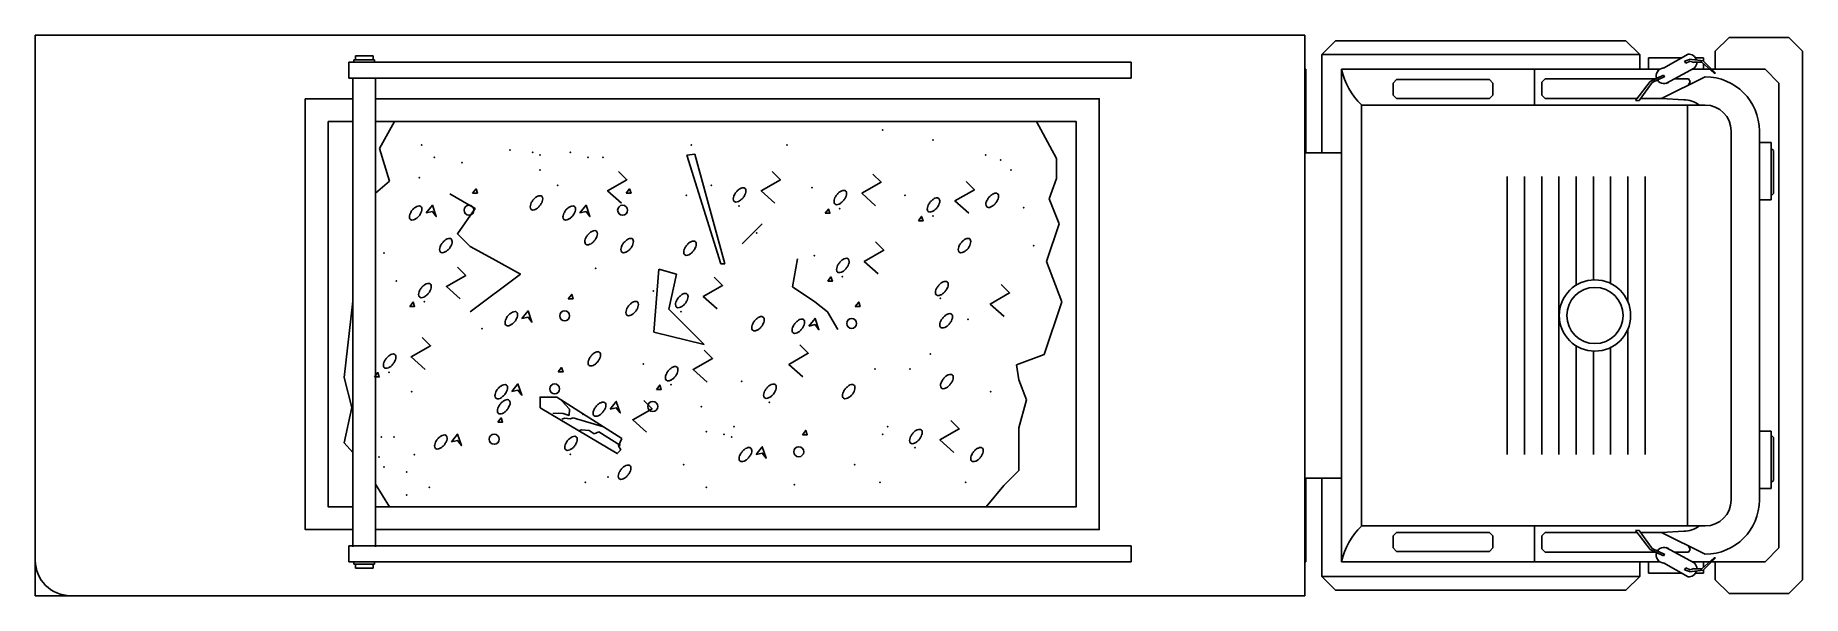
# Model space of a CAD drawing. Extents: x -10.3 to 0, y -1.6 to 1.6.
import ezdxf

# ---------------------------------------------------------------- set-up
doc = ezdxf.new("R2010")
doc.units = 0
doc.header["$LTSCALE"] = 25
doc.header["$MEASUREMENT"] = 0
doc.layers.get('0').update_dxf_attribs({"linetype": 'CONTINUOUS'})

msp = doc.modelspace()

# ---------------------------------------------------------------- linework, layer by layer
for p, q in [((-10.253, 1.626), (-2.889, 1.626)), ((-10.253, -1.626), (-10.253, 1.626)), ((-2.889, 0.368), (-2.889, 1.626)), ((-2.71, 1.594), (-2.79, 1.514)), ((-1.025, 1.594), (-2.71, 1.594)), ((-1.025, 1.594), (-0.945, 1.514)), ((-0.427, 1.614), (-0.507, 1.534)), ((-0.427, 1.614), (-0.08, 1.614)), ((0, 1.534), (-0.08, 1.614)), ((-8.435, 1.47), (-8.435, 1.377)), ((-3.896, 1.47), (-8.435, 1.47)), ((-8.405, 1.484), (-8.286, 1.484)), ((-8.405, 1.47), (-8.405, 1.484)), ((-8.396, 1.507), (-8.293, 1.507)), ((-8.396, 1.482), (-8.396, 1.507)), ((-8.293, 1.507), (-8.293, 1.482)), ((-8.286, 1.484), (-8.286, 1.469)), ((-3.896, 1.377), (-3.896, 1.47)), ((-2.79, 1.514), (-2.79, 1.432)), ((-0.945, 1.514), (-2.79, 1.514)), ((-0.945, 1.432), (-0.945, 1.514)), ((-0.701, 1.495), (-0.895, 1.495)), ((-0.895, 1.495), (-0.895, 1.429)), ((-0.807, 1.436), (-0.665, 1.516)), ((-0.626, 1.438), (-0.794, 1.347)), ((-0.677, 1.465), (-0.686, 1.475)), ((-0.657, 1.486), (-0.685, 1.475)), ((-0.653, 1.475), (-0.677, 1.465)), ((-0.657, 1.487), (-0.577, 1.478)), ((-0.631, 1.469), (-0.653, 1.475)), ((-0.585, 1.47), (-0.631, 1.47)), ((-0.575, 1.495), (-0.621, 1.495)), ((-0.514, 1.407), (-0.585, 1.47)), ((-0.577, 1.478), (-0.505, 1.407)), ((-0.575, 1.477), (-0.575, 1.495)), ((-0.575, 1.429), (-0.575, 1.461)), ((-0.507, 1.429), (-0.507, 1.534)), ((0, 0), (0, 1.534)), ((-8.435, 1.377), (-3.896, 1.377)), ((-8.411, 1.373), (-8.411, -1.342)), ((-8.279, 1.373), (-8.279, -1.342)), ((-2.882, 1.429), (-2.889, 1.429)), ((-2.882, 0.944), (-2.882, 1.429)), ((-2.79, 1.432), (-2.79, 0.948)), ((-0.829, 1.429), (-2.675, 1.429)), ((-2.675, 0.368), (-2.675, 1.429)), ((-2.356, 1.369), (-2.376, 1.349)), ((-2.376, 1.349), (-2.376, 1.279)), ((-1.817, 1.369), (-2.356, 1.369)), ((-1.797, 1.349), (-1.817, 1.369)), ((-1.797, 1.279), (-1.797, 1.349)), ((-1.556, 1.221), (-1.556, 1.429)), ((-1.513, 1.354), (-1.493, 1.374)), ((-1.513, 1.354), (-1.513, 1.279)), ((-0.852, 1.374), (-1.493, 1.374)), ((-0.885, 1.358), (-0.968, 1.25)), ((-0.874, 1.353), (-0.948, 1.247)), ((-0.808, 1.395), (-0.885, 1.358)), ((-0.8, 1.387), (-0.874, 1.353)), ((-0.565, 1.385), (-0.818, 1.26)), ((-0.808, 1.394), (-0.801, 1.386)), ((-0.663, 1.374), (-0.744, 1.374)), ((-0.663, 1.374), (-0.653, 1.357)), ((-0.663, 1.337), (-0.653, 1.357)), ((-0.539, 1.429), (-0.643, 1.429)), ((-0.218, 1.429), (-0.527, 1.429)), ((-0.505, 1.406), (-0.514, 1.406)), ((-0.138, 1.349), (-0.218, 1.429)), ((-0.138, 0), (-0.138, 1.349)), ((-2.376, 1.279), (-2.356, 1.259)), ((-2.356, 1.259), (-1.817, 1.259)), ((-1.817, 1.259), (-1.797, 1.279)), ((-1.493, 1.259), (-1.513, 1.279)), ((-1.493, 1.259), (-0.961, 1.259)), ((-0.949, 1.246), (-0.969, 1.248)), ((-0.939, 1.259), (-0.812, 1.259)), ((-0.69, 1.252), (-0.818, 1.26)), ((-0.565, 1.221), (-2.559, 1.221)), ((-2.559, 1.221), (-2.559, 0.368)), ((-0.669, 1.221), (-0.669, 0)), ((-8.257, 0.97), (-8.169, 1.125)), ((-8.169, 1.125), (-4.444, 1.125)), ((-4.444, 1.125), (-4.328, 0.912)), ((-0.415, 0), (-0.415, 1.071)), ((-0.251, 0), (-0.251, 1.071)), ((-8.198, 0.78), (-8.257, 0.97)), ((-6.474, 0.93), (-6.426, 0.937)), ((-6.277, 0.3), (-6.474, 0.93)), ((-6.426, 0.937), (-6.253, 0.3)), ((-2.675, 0.944), (-2.889, 0.944)), ((-0.251, 1.004), (-0.182, 1.004)), ((-0.182, 1.004), (-0.182, 0.672)), ((-0.182, 0.97), (-0.169, 0.957)), ((-0.169, 0.957), (-0.169, 0.708)), ((-4.328, 0.912), (-4.328, 0.795)), ((-8.279, 0.709), (-8.198, 0.78)), ((-4.328, 0.795), (-4.371, 0.678)), ((-1.714, 0.806), (-1.714, 0)), ((-1.614, 0.806), (-1.614, 0)), ((-1.514, 0.806), (-1.514, 0)), ((-1.414, 0.806), (-1.414, 0)), ((-1.314, 0.806), (-1.314, 0.176)), ((-1.214, 0.806), (-1.214, 0.206)), ((-1.114, 0.806), (-1.114, 0.185)), ((-1.014, 0.806), (-1.014, 0.078)), ((-0.914, 0.806), (-0.914, 0)), ((-4.371, 0.678), (-4.313, 0.532)), ((-0.182, 0.672), (-0.251, 0.672)), ((-0.169, 0.708), (-0.182, 0.695)), ((-4.313, 0.532), (-4.386, 0.313)), ((-4.386, 0.313), (-4.298, 0.079)), ((-2.889, 0.368), (-2.889, -0.328)), ((-2.675, 0.368), (-2.675, -0.321)), ((-2.559, 0.368), (-2.559, -0.328)), ((-6.665, -0.096), (-6.635, 0.269)), ((-6.635, 0.269), (-6.533, 0.24)), ((-6.533, 0.24), (-6.577, 0.036)), ((-6.253, 0.3), (-6.277, 0.3)), ((-8.461, -0.359), (-8.411, 0.084)), ((-6.577, 0.036), (-6.372, -0.169)), ((-4.298, 0.079), (-4.401, -0.227)), ((-1.714, -0.806), (-1.714, 0)), ((-1.614, -0.806), (-1.614, 0)), ((-1.514, -0.806), (-1.514, 0)), ((-1.414, -0.806), (-1.414, 0)), ((-0.914, -0.806), (-0.914, 0)), ((-0.669, -1.221), (-0.669, 0)), ((-0.415, 0), (-0.415, -1.071)), ((-0.251, 0), (-0.251, -1.071)), ((-0.138, 0), (-0.138, -1.349)), ((0, 0), (0, -1.534)), ((-6.372, -0.169), (-6.665, -0.096)), ((-1.014, -0.806), (-1.014, -0.079)), ((-1.314, -0.806), (-1.314, -0.177)), ((-1.114, -0.806), (-1.114, -0.186)), ((-4.401, -0.227), (-4.561, -0.286)), ((-4.561, -0.286), (-4.547, -0.373)), ((-1.214, -0.806), (-1.214, -0.207)), ((-8.417, -0.534), (-8.461, -0.359)), ((-4.547, -0.373), (-4.503, -0.49)), ((-2.889, -1.626), (-2.889, -0.323)), ((-2.675, -0.322), (-2.675, -1.429)), ((-2.559, -1.221), (-2.559, -0.322)), ((-7.154, -0.543), (-7.199, -0.495)), ((-4.503, -0.49), (-4.547, -0.651)), ((-8.461, -0.738), (-8.417, -0.534)), ((-7.251, -0.569), (-7.22, -0.567)), ((-7.22, -0.567), (-7.191, -0.569)), ((-7.181, -0.596), (-7.199, -0.602)), ((-7.191, -0.569), (-7.156, -0.581)), ((-7.15, -0.6), (-7.181, -0.596)), ((-7.156, -0.581), (-7.154, -0.543)), ((-7.133, -0.594), (-7.15, -0.6)), ((-6.957, -0.647), (-7.133, -0.594)), ((-7.085, -0.663), (-7.099, -0.669)), ((-7.039, -0.667), (-7.085, -0.663)), ((-7.011, -0.686), (-7.039, -0.667)), ((-6.984, -0.676), (-7.011, -0.686)), ((-6.859, -0.754), (-6.984, -0.676)), ((-4.547, -0.651), (-4.547, -0.811)), ((-0.182, -0.672), (-0.251, -0.672)), ((-0.182, -1.004), (-0.182, -0.672)), ((-0.169, -0.708), (-0.182, -0.695)), ((-0.169, -0.957), (-0.169, -0.708)), ((-8.411, -0.795), (-8.461, -0.738)), ((-4.547, -0.811), (-4.547, -0.899)), ((-4.547, -0.899), (-4.634, -0.987)), ((-8.198, -1.11), (-8.279, -0.978)), ((-4.634, -0.987), (-4.737, -1.11)), ((-2.675, -0.944), (-2.889, -0.944)), ((-2.882, -0.944), (-2.882, -1.429)), ((-2.79, -1.432), (-2.79, -0.948)), ((-0.251, -1.004), (-0.182, -1.004)), ((-0.182, -0.97), (-0.169, -0.957)), ((-4.737, -1.11), (-8.198, -1.11)), ((-0.565, -1.221), (-2.559, -1.221)), ((-1.556, -1.221), (-1.556, -1.429)), ((-2.376, -1.279), (-2.356, -1.259)), ((-2.376, -1.349), (-2.376, -1.279)), ((-2.356, -1.259), (-1.817, -1.259)), ((-1.817, -1.259), (-1.797, -1.279)), ((-1.797, -1.279), (-1.797, -1.349)), ((-1.493, -1.259), (-1.513, -1.279)), ((-1.513, -1.354), (-1.513, -1.279)), ((-1.493, -1.259), (-0.961, -1.259)), ((-0.949, -1.246), (-0.969, -1.248)), ((-0.885, -1.358), (-0.968, -1.25)), ((-0.874, -1.353), (-0.948, -1.247)), ((-0.939, -1.259), (-0.812, -1.259)), ((-0.69, -1.252), (-0.818, -1.26)), ((-0.565, -1.385), (-0.818, -1.26)), ((-8.435, -1.43), (-8.435, -1.337)), ((-8.435, -1.337), (-3.896, -1.337)), ((-3.896, -1.43), (-8.435, -1.43)), ((-8.405, -1.43), (-8.405, -1.444)), ((-8.286, -1.444), (-8.286, -1.429)), ((-3.896, -1.337), (-3.896, -1.43)), ((-2.882, -1.429), (-2.889, -1.429)), ((-2.79, -1.514), (-2.79, -1.432)), ((-0.829, -1.429), (-2.675, -1.429)), ((-2.356, -1.369), (-2.376, -1.349)), ((-1.817, -1.369), (-2.356, -1.369)), ((-1.797, -1.349), (-1.817, -1.369)), ((-1.513, -1.354), (-1.493, -1.374)), ((-0.852, -1.374), (-1.493, -1.374)), ((-0.945, -1.432), (-0.945, -1.514)), ((-0.895, -1.495), (-0.895, -1.429)), ((-0.808, -1.395), (-0.885, -1.358)), ((-0.8, -1.387), (-0.874, -1.353)), ((-0.808, -1.394), (-0.801, -1.386)), ((-0.626, -1.438), (-0.794, -1.347)), ((-0.663, -1.374), (-0.744, -1.374)), ((-0.663, -1.337), (-0.653, -1.357)), ((-0.663, -1.374), (-0.653, -1.357)), ((-0.539, -1.429), (-0.643, -1.429)), ((-0.514, -1.407), (-0.585, -1.47)), ((-0.577, -1.478), (-0.505, -1.407)), ((-0.575, -1.429), (-0.575, -1.461)), ((-0.218, -1.429), (-0.527, -1.429)), ((-0.505, -1.406), (-0.514, -1.406)), ((-0.507, -1.429), (-0.507, -1.534)), ((-0.138, -1.349), (-0.218, -1.429)), ((-8.405, -1.444), (-8.286, -1.444)), ((-8.396, -1.443), (-8.396, -1.467)), ((-8.396, -1.467), (-8.293, -1.467)), ((-8.293, -1.467), (-8.293, -1.443)), ((-0.945, -1.514), (-2.79, -1.514)), ((-2.71, -1.594), (-2.79, -1.514)), ((-1.025, -1.594), (-0.945, -1.514)), ((-0.701, -1.495), (-0.895, -1.495)), ((-0.807, -1.436), (-0.665, -1.516)), ((-0.677, -1.465), (-0.686, -1.475)), ((-0.657, -1.486), (-0.685, -1.475)), ((-0.653, -1.475), (-0.677, -1.465)), ((-0.657, -1.487), (-0.577, -1.478)), ((-0.631, -1.469), (-0.653, -1.475)), ((-0.585, -1.47), (-0.631, -1.47)), ((-0.575, -1.495), (-0.621, -1.495)), ((-0.575, -1.477), (-0.575, -1.495)), ((-0.427, -1.614), (-0.507, -1.534)), ((0, -1.534), (-0.08, -1.614)), ((-10.253, -1.626), (-2.889, -1.626)), ((-1.025, -1.594), (-2.71, -1.594)), ((-0.427, -1.614), (-0.08, -1.614))]:
    msp.add_line(p, q)
for points in [[(-8.687, 1.258), (-8.687, -1.242), (-8.411, -1.242)], [(-8.411, 1.258), (-8.687, 1.258)], [(-8.279, -1.242), (-4.081, -1.242), (-4.081, 1.258), (-8.279, 1.258)], [(-8.555, 1.125), (-8.555, -1.11), (-8.411, -1.11)], [(-8.411, 1.125), (-8.555, 1.125)], [(-8.279, -1.11), (-4.214, -1.11), (-4.214, 1.125), (-8.279, 1.125)], [(-6.869, 0.836), (-6.821, 0.788), (-6.933, 0.724), (-6.853, 0.651)], [(-5.978, 0.836), (-5.93, 0.788), (-6.042, 0.724), (-5.962, 0.651)], [(-5.394, 0.821), (-5.346, 0.773), (-5.458, 0.709), (-5.378, 0.637)], [(-4.853, 0.778), (-4.805, 0.73), (-4.918, 0.665), (-4.837, 0.593)], [(-7.848, 0.707), (-7.702, 0.62), (-7.804, 0.474), (-7.731, 0.401), (-7.599, 0.328), (-7.439, 0.24), (-7.731, 0.021)], [(-6.036, 0.532), (-6.153, 0.415)], [(-5.379, 0.427), (-5.331, 0.379), (-5.444, 0.314), (-5.363, 0.242)], [(-5.832, 0.328), (-5.861, 0.167), (-5.73, 0.079), (-5.657, 0.021), (-5.598, -0.081)], [(-7.804, 0.281), (-7.756, 0.233), (-7.868, 0.169), (-7.788, 0.096)], [(-6.314, 0.223), (-6.266, 0.175), (-6.378, 0.11), (-6.298, 0.038)], [(-4.649, 0.179), (-4.601, 0.131), (-4.713, 0.066), (-4.633, -0.006)], [(-8.008, -0.128), (-7.96, -0.176), (-8.073, -0.24), (-7.992, -0.313)], [(-6.372, -0.201), (-6.324, -0.249), (-6.437, -0.313), (-6.356, -0.386)], [(-5.817, -0.171), (-5.769, -0.219), (-5.881, -0.284), (-5.801, -0.356)], [(-6.851, -0.713), (-7.228, -0.473), (-7.325, -0.473), (-7.325, -0.536)], [(-6.723, -0.493), (-6.675, -0.541), (-6.787, -0.605), (-6.707, -0.678)], [(-6.851, -0.713), (-6.869, -0.756), (-6.857, -0.78), (-6.877, -0.801), (-7.325, -0.536)], [(-4.941, -0.61), (-4.893, -0.658), (-5.005, -0.722), (-4.925, -0.795)]]:
    msp.add_lwpolyline(points)
for points in [[(-7.716, 0.71), (-7.696, 0.735), (-7.688, 0.71)], [(-6.825, 0.71), (-6.805, 0.735), (-6.797, 0.71)], [(-7.985, 0.596), (-7.949, 0.64), (-7.927, 0.574), (-7.949, 0.604)], [(-7.094, 0.596), (-7.058, 0.64), (-7.036, 0.574), (-7.058, 0.604)], [(-5.671, 0.593), (-5.651, 0.618), (-5.643, 0.593)], [(-5.13, 0.55), (-5.111, 0.575), (-5.103, 0.55)], [(-5.656, 0.199), (-5.637, 0.224), (-5.629, 0.199)], [(-7.161, 0.097), (-7.141, 0.122), (-7.133, 0.097)], [(-8.081, 0.053), (-8.061, 0.078), (-8.053, 0.053)], [(-7.43, -0.017), (-7.394, 0.027), (-7.372, -0.039), (-7.394, -0.009)], [(-5.496, 0.053), (-5.476, 0.078), (-5.468, 0.053)], [(-5.765, -0.061), (-5.729, -0.017), (-5.707, -0.083), (-5.729, -0.053)], [(-7.219, -0.327), (-7.2, -0.302), (-7.191, -0.327)], [(-8.285, -0.356), (-8.266, -0.331), (-8.258, -0.356)], [(-7.489, -0.441), (-7.453, -0.397), (-7.43, -0.463), (-7.453, -0.433)], [(-6.649, -0.429), (-6.63, -0.404), (-6.622, -0.429)], [(-6.919, -0.543), (-6.883, -0.499), (-6.86, -0.565), (-6.883, -0.535)], [(-7.57, -0.619), (-7.55, -0.594), (-7.542, -0.619)], [(-7.839, -0.733), (-7.803, -0.688), (-7.781, -0.755), (-7.803, -0.725)], [(-5.803, -0.692), (-5.783, -0.667), (-5.775, -0.692)], [(-6.072, -0.806), (-6.036, -0.762), (-6.014, -0.828), (-6.036, -0.798)]]:
    msp.add_lwpolyline(points, close=True)
for points in [[(-6.187, 0.716, 0.053465), (-6.198, 0.699, 0.067315), (-6.203, 0.684, 0.105184), (-6.203, 0.669, 0.168851), (-6.198, 0.661, 0.168851), (-6.189, 0.658, 0.105184), (-6.174, 0.661, 0.067315), (-6.161, 0.669, 0.053465), (-6.147, 0.683, 0.053465), (-6.136, 0.7, 0.067315), (-6.131, 0.715, 0.105184), (-6.131, 0.73, 0.168851), (-6.136, 0.738, 0.168851), (-6.145, 0.741, 0.105184), (-6.159, 0.738, 0.067315), (-6.173, 0.73, 0.053465)], [(-5.603, 0.701, 0.053465), (-5.614, 0.684, 0.067315), (-5.619, 0.669, 0.105184), (-5.618, 0.654, 0.168851), (-5.613, 0.646, 0.168851), (-5.605, 0.643, 0.105184), (-5.59, 0.646, 0.067315), (-5.577, 0.655, 0.053465), (-5.563, 0.669, 0.053465), (-5.552, 0.685, 0.067315), (-5.547, 0.7, 0.105184), (-5.547, 0.715, 0.168851), (-5.552, 0.723, 0.168851), (-5.561, 0.726, 0.105184), (-5.575, 0.723, 0.067315), (-5.589, 0.715, 0.053465)], [(-8.067, 0.611, 0.053465), (-8.077, 0.594, 0.067315), (-8.082, 0.579, 0.105184), (-8.082, 0.565, 0.168851), (-8.077, 0.557, 0.168851), (-8.068, 0.554, 0.105184), (-8.054, 0.557, 0.067315), (-8.04, 0.565, 0.053465), (-8.026, 0.579, 0.053465), (-8.016, 0.596, 0.067315), (-8.011, 0.611, 0.105184), (-8.011, 0.625, 0.168851), (-8.016, 0.633, 0.168851), (-8.025, 0.636, 0.105184), (-8.039, 0.633, 0.067315), (-8.053, 0.625, 0.053465)], [(-7.366, 0.67, 0.053465), (-7.376, 0.653, 0.067315), (-7.381, 0.638, 0.105184), (-7.381, 0.623, 0.168851), (-7.376, 0.615, 0.168851), (-7.367, 0.612, 0.105184), (-7.353, 0.615, 0.067315), (-7.34, 0.623, 0.053465), (-7.326, 0.638, 0.053465), (-7.315, 0.654, 0.067315), (-7.31, 0.669, 0.105184), (-7.31, 0.684, 0.168851), (-7.315, 0.692, 0.168851), (-7.324, 0.695, 0.105184), (-7.338, 0.692, 0.067315), (-7.352, 0.684, 0.053465)], [(-7.176, 0.611, 0.053465), (-7.186, 0.594, 0.067315), (-7.191, 0.579, 0.105184), (-7.191, 0.565, 0.168851), (-7.186, 0.557, 0.168851), (-7.177, 0.554, 0.105184), (-7.163, 0.557, 0.067315), (-7.149, 0.565, 0.053465), (-7.135, 0.579, 0.053465), (-7.125, 0.596, 0.067315), (-7.12, 0.611, 0.105184), (-7.12, 0.625, 0.168851), (-7.125, 0.633, 0.168851), (-7.134, 0.636, 0.105184), (-7.148, 0.633, 0.067315), (-7.162, 0.625, 0.053465)], [(-5.062, 0.657, 0.053465), (-5.073, 0.64, 0.067315), (-5.078, 0.625, 0.105184), (-5.078, 0.611, 0.168851), (-5.073, 0.603, 0.168851), (-5.064, 0.6, 0.105184), (-5.05, 0.603, 0.067315), (-5.036, 0.611, 0.053465), (-5.022, 0.625, 0.053465), (-5.012, 0.642, 0.067315), (-5.006, 0.657, 0.105184), (-5.007, 0.672, 0.168851), (-5.012, 0.679, 0.168851), (-5.02, 0.683, 0.105184), (-5.035, 0.68, 0.067315), (-5.048, 0.671, 0.053465)], [(-4.722, 0.684, 0.053465), (-4.732, 0.668, 0.067315), (-4.738, 0.653, 0.105184), (-4.737, 0.638, 0.168851), (-4.732, 0.63, 0.168851), (-4.724, 0.627, 0.105184), (-4.709, 0.63, 0.067315), (-4.696, 0.638, 0.053465), (-4.682, 0.652, 0.053465), (-4.671, 0.669, 0.067315), (-4.666, 0.684, 0.105184), (-4.666, 0.699, 0.168851), (-4.671, 0.707, 0.168851), (-4.68, 0.71, 0.105184), (-4.694, 0.707, 0.067315), (-4.708, 0.698, 0.053465)], [(-7.891, 0.422, 0.053465), (-7.902, 0.405, 0.067315), (-7.907, 0.39, 0.105184), (-7.907, 0.375, 0.168851), (-7.902, 0.367, 0.168851), (-7.893, 0.364, 0.105184), (-7.879, 0.367, 0.067315), (-7.865, 0.375, 0.053465), (-7.851, 0.389, 0.053465), (-7.841, 0.406, 0.067315), (-7.835, 0.421, 0.105184), (-7.836, 0.436, 0.168851), (-7.841, 0.444, 0.168851), (-7.849, 0.447, 0.105184), (-7.864, 0.444, 0.067315), (-7.877, 0.436, 0.053465)], [(-7.049, 0.467, 0.053465), (-7.06, 0.45, 0.067315), (-7.065, 0.435, 0.105184), (-7.064, 0.421, 0.168851), (-7.06, 0.413, 0.168851), (-7.051, 0.41, 0.105184), (-7.036, 0.413, 0.067315), (-7.023, 0.421, 0.053465), (-7.009, 0.435, 0.053465), (-6.998, 0.452, 0.067315), (-6.993, 0.467, 0.105184), (-6.993, 0.482, 0.168851), (-6.998, 0.489, 0.168851), (-7.007, 0.493, 0.105184), (-7.021, 0.49, 0.067315), (-7.035, 0.481, 0.053465)], [(-6.84, 0.421, 0.053465), (-6.85, 0.405, 0.067315), (-6.855, 0.39, 0.105184), (-6.855, 0.375, 0.168851), (-6.85, 0.367, 0.168851), (-6.841, 0.364, 0.105184), (-6.827, 0.367, 0.067315), (-6.814, 0.375, 0.053465), (-6.8, 0.389, 0.053465), (-6.789, 0.406, 0.067315), (-6.784, 0.421, 0.105184), (-6.784, 0.436, 0.168851), (-6.789, 0.444, 0.168851), (-6.798, 0.447, 0.105184), (-6.812, 0.444, 0.067315), (-6.826, 0.435, 0.053465)], [(-6.475, 0.407, 0.053465), (-6.485, 0.39, 0.067315), (-6.49, 0.375, 0.105184), (-6.49, 0.36, 0.168851), (-6.485, 0.353, 0.168851), (-6.477, 0.349, 0.105184), (-6.462, 0.352, 0.067315), (-6.449, 0.361, 0.053465), (-6.435, 0.375, 0.053465), (-6.424, 0.392, 0.067315), (-6.419, 0.407, 0.105184), (-6.419, 0.421, 0.168851), (-6.424, 0.429, 0.168851), (-6.433, 0.432, 0.105184), (-6.447, 0.429, 0.067315), (-6.461, 0.421, 0.053465)], [(-4.882, 0.422, 0.053465), (-4.893, 0.405, 0.067315), (-4.898, 0.39, 0.105184), (-4.898, 0.375, 0.168851), (-4.893, 0.367, 0.168851), (-4.884, 0.364, 0.105184), (-4.87, 0.367, 0.067315), (-4.856, 0.375, 0.053465), (-4.842, 0.389, 0.053465), (-4.832, 0.406, 0.067315), (-4.827, 0.421, 0.105184), (-4.827, 0.436, 0.168851), (-4.832, 0.444, 0.168851), (-4.841, 0.447, 0.105184), (-4.855, 0.444, 0.067315), (-4.868, 0.436, 0.053465)], [(-5.588, 0.306, 0.053465), (-5.599, 0.29, 0.067315), (-5.604, 0.275, 0.105184), (-5.604, 0.26, 0.168851), (-5.599, 0.252, 0.168851), (-5.59, 0.249, 0.105184), (-5.576, 0.252, 0.067315), (-5.562, 0.26, 0.053465), (-5.548, 0.274, 0.053465), (-5.538, 0.291, 0.067315), (-5.532, 0.306, 0.105184), (-5.533, 0.321, 0.168851), (-5.538, 0.329, 0.168851), (-5.546, 0.332, 0.105184), (-5.561, 0.329, 0.067315), (-5.574, 0.321, 0.053465)], [(-8.013, 0.161, 0.053465), (-8.024, 0.144, 0.067315), (-8.029, 0.129, 0.105184), (-8.028, 0.114, 0.168851), (-8.023, 0.106, 0.168851), (-8.015, 0.103, 0.105184), (-8, 0.106, 0.067315), (-7.987, 0.114, 0.053465), (-7.973, 0.128, 0.053465), (-7.962, 0.145, 0.067315), (-7.957, 0.16, 0.105184), (-7.957, 0.175, 0.168851), (-7.962, 0.183, 0.168851), (-7.971, 0.186, 0.105184), (-7.985, 0.183, 0.067315), (-7.999, 0.175, 0.053465)], [(-6.523, 0.102, 0.053465), (-6.534, 0.085, 0.067315), (-6.539, 0.07, 0.105184), (-6.538, 0.056, 0.168851), (-6.534, 0.048, 0.168851), (-6.525, 0.045, 0.105184), (-6.51, 0.048, 0.067315), (-6.497, 0.056, 0.053465), (-6.483, 0.07, 0.053465), (-6.472, 0.087, 0.067315), (-6.467, 0.102, 0.105184), (-6.467, 0.117, 0.168851), (-6.472, 0.124, 0.168851), (-6.481, 0.128, 0.105184), (-6.495, 0.125, 0.067315), (-6.509, 0.116, 0.053465)], [(-5.014, 0.173, 0.053465), (-5.025, 0.156, 0.067315), (-5.03, 0.141, 0.105184), (-5.03, 0.127, 0.168851), (-5.025, 0.119, 0.168851), (-5.016, 0.116, 0.105184), (-5.002, 0.119, 0.067315), (-4.988, 0.127, 0.053465), (-4.974, 0.141, 0.053465), (-4.963, 0.158, 0.067315), (-4.958, 0.173, 0.105184), (-4.958, 0.187, 0.168851), (-4.963, 0.195, 0.168851), (-4.972, 0.198, 0.105184), (-4.987, 0.195, 0.067315), (-5, 0.187, 0.053465)], [(-7.512, -0.002, 0.053465), (-7.522, -0.019, 0.067315), (-7.527, -0.034, 0.105184), (-7.527, -0.049, 0.168851), (-7.522, -0.057, 0.168851), (-7.513, -0.06, 0.105184), (-7.499, -0.057, 0.067315), (-7.485, -0.048, 0.053465), (-7.471, -0.034, 0.053465), (-7.461, -0.018, 0.067315), (-7.456, -0.003, 0.105184), (-7.456, 0.012, 0.168851), (-7.461, 0.02, 0.168851), (-7.47, 0.023, 0.105184), (-7.484, 0.02, 0.067315), (-7.497, 0.012, 0.053465)], [(-6.811, 0.056, 0.053465), (-6.821, 0.04, 0.067315), (-6.826, 0.025, 0.105184), (-6.826, 0.01, 0.168851), (-6.821, 0.002, 0.168851), (-6.812, -0.001, 0.105184), (-6.798, 0.002, 0.067315), (-6.785, 0.01, 0.053465), (-6.771, 0.024, 0.053465), (-6.76, 0.041, 0.067315), (-6.755, 0.056, 0.105184), (-6.755, 0.071, 0.168851), (-6.76, 0.079, 0.168851), (-6.769, 0.082, 0.105184), (-6.783, 0.079, 0.067315), (-6.797, 0.07, 0.053465)], [(-4.989, -0.015, 0.053465), (-5, -0.031, 0.067315), (-5.005, -0.046, 0.105184), (-5.005, -0.061, 0.168851), (-5, -0.069, 0.168851), (-4.991, -0.072, 0.105184), (-4.977, -0.069, 0.067315), (-4.963, -0.061, 0.053465), (-4.949, -0.047, 0.053465), (-4.938, -0.03, 0.067315), (-4.933, -0.015, 0.105184), (-4.933, 0, 0.168851), (-4.938, 0.008, 0.168851), (-4.947, 0.011, 0.105184), (-4.962, 0.008, 0.067315), (-4.975, -0.001, 0.053465)], [(-6.08, -0.031, 0.053465), (-6.091, -0.048, 0.067315), (-6.096, -0.063, 0.105184), (-6.096, -0.078, 0.168851), (-6.091, -0.086, 0.168851), (-6.082, -0.089, 0.105184), (-6.068, -0.086, 0.067315), (-6.054, -0.078, 0.053465), (-6.04, -0.064, 0.053465), (-6.03, -0.047, 0.067315), (-6.024, -0.032, 0.105184), (-6.025, -0.017, 0.168851), (-6.03, -0.009, 0.168851), (-6.038, -0.006, 0.105184), (-6.053, -0.009, 0.067315), (-6.066, -0.017, 0.053465)], [(-5.846, -0.046, 0.053465), (-5.857, -0.063, 0.067315), (-5.862, -0.078, 0.105184), (-5.862, -0.093, 0.168851), (-5.857, -0.1, 0.168851), (-5.848, -0.104, 0.105184), (-5.834, -0.101, 0.067315), (-5.82, -0.092, 0.053465), (-5.806, -0.078, 0.053465), (-5.796, -0.061, 0.067315), (-5.79, -0.046, 0.105184), (-5.791, -0.032, 0.168851), (-5.796, -0.024, 0.168851), (-5.804, -0.021, 0.105184), (-5.819, -0.024, 0.067315), (-5.832, -0.032, 0.053465)], [(-8.217, -0.249, 0.053465), (-8.228, -0.265, 0.067315), (-8.233, -0.28, 0.105184), (-8.233, -0.295, 0.168851), (-8.228, -0.303, 0.168851), (-8.219, -0.306, 0.105184), (-8.205, -0.303, 0.067315), (-8.191, -0.295, 0.053465), (-8.177, -0.281, 0.053465), (-8.167, -0.264, 0.067315), (-8.162, -0.249, 0.105184), (-8.162, -0.234, 0.168851), (-8.167, -0.226, 0.168851), (-8.176, -0.223, 0.105184), (-8.19, -0.226, 0.067315), (-8.203, -0.234, 0.053465)], [(-7.03, -0.236, 0.053465), (-7.04, -0.253, 0.067315), (-7.046, -0.268, 0.105184), (-7.045, -0.282, 0.168851), (-7.04, -0.29, 0.168851), (-7.032, -0.293, 0.105184), (-7.017, -0.29, 0.067315), (-7.004, -0.282, 0.053465), (-6.99, -0.268, 0.053465), (-6.979, -0.251, 0.067315), (-6.974, -0.236, 0.105184), (-6.974, -0.221, 0.168851), (-6.979, -0.214, 0.168851), (-6.988, -0.21, 0.105184), (-7.002, -0.213, 0.067315), (-7.016, -0.222, 0.053465)], [(-6.581, -0.322, 0.053465), (-6.592, -0.338, 0.067315), (-6.597, -0.353, 0.105184), (-6.597, -0.368, 0.168851), (-6.592, -0.376, 0.168851), (-6.583, -0.379, 0.105184), (-6.569, -0.376, 0.067315), (-6.555, -0.368, 0.053465), (-6.541, -0.354, 0.053465), (-6.53, -0.337, 0.067315), (-6.525, -0.322, 0.105184), (-6.526, -0.307, 0.168851), (-6.531, -0.299, 0.168851), (-6.539, -0.296, 0.105184), (-6.554, -0.299, 0.067315), (-6.567, -0.307, 0.053465)], [(-7.57, -0.426, 0.053465), (-7.581, -0.443, 0.067315), (-7.586, -0.458, 0.105184), (-7.585, -0.472, 0.168851), (-7.581, -0.48, 0.168851), (-7.572, -0.483, 0.105184), (-7.557, -0.481, 0.067315), (-7.544, -0.472, 0.053465), (-7.53, -0.458, 0.053465), (-7.519, -0.441, 0.067315), (-7.514, -0.426, 0.105184), (-7.514, -0.412, 0.168851), (-7.519, -0.404, 0.168851), (-7.528, -0.401, 0.105184), (-7.542, -0.404, 0.067315), (-7.556, -0.412, 0.053465)], [(-6.011, -0.423, 0.053465), (-6.022, -0.44, 0.067315), (-6.027, -0.455, 0.105184), (-6.027, -0.47, 0.168851), (-6.022, -0.478, 0.168851), (-6.013, -0.481, 0.105184), (-5.999, -0.478, 0.067315), (-5.985, -0.47, 0.053465), (-5.971, -0.456, 0.053465), (-5.961, -0.439, 0.067315), (-5.955, -0.424, 0.105184), (-5.956, -0.409, 0.168851), (-5.961, -0.401, 0.168851), (-5.969, -0.398, 0.105184), (-5.984, -0.401, 0.067315), (-5.997, -0.409, 0.053465)], [(-5.554, -0.426, 0.053465), (-5.565, -0.443, 0.067315), (-5.57, -0.458, 0.105184), (-5.57, -0.472, 0.168851), (-5.565, -0.48, 0.168851), (-5.556, -0.483, 0.105184), (-5.542, -0.48, 0.067315), (-5.528, -0.472, 0.053465), (-5.514, -0.458, 0.053465), (-5.503, -0.441, 0.067315), (-5.498, -0.426, 0.105184), (-5.499, -0.411, 0.168851), (-5.504, -0.404, 0.168851), (-5.512, -0.4, 0.105184), (-5.527, -0.403, 0.067315), (-5.54, -0.412, 0.053465)], [(-4.985, -0.367, 0.053465), (-4.995, -0.384, 0.067315), (-5.001, -0.399, 0.105184), (-5, -0.414, 0.168851), (-4.995, -0.422, 0.168851), (-4.987, -0.425, 0.105184), (-4.972, -0.422, 0.067315), (-4.959, -0.413, 0.053465), (-4.945, -0.399, 0.053465), (-4.934, -0.383, 0.067315), (-4.929, -0.368, 0.105184), (-4.929, -0.353, 0.168851), (-4.934, -0.345, 0.168851), (-4.943, -0.342, 0.105184), (-4.957, -0.345, 0.067315), (-4.971, -0.353, 0.053465)], [(-7.555, -0.513, 0.053465), (-7.566, -0.53, 0.067315), (-7.571, -0.545, 0.105184), (-7.571, -0.56, 0.168851), (-7.566, -0.568, 0.168851), (-7.557, -0.571, 0.105184), (-7.543, -0.568, 0.067315), (-7.529, -0.56, 0.053465), (-7.515, -0.545, 0.053465), (-7.505, -0.529, 0.067315), (-7.499, -0.514, 0.105184), (-7.5, -0.499, 0.168851), (-7.505, -0.491, 0.168851), (-7.513, -0.488, 0.105184), (-7.528, -0.491, 0.067315), (-7.541, -0.499, 0.053465)], [(-7, -0.528, 0.053465), (-7.011, -0.545, 0.067315), (-7.016, -0.56, 0.105184), (-7.016, -0.574, 0.168851), (-7.011, -0.582, 0.168851), (-7.002, -0.585, 0.105184), (-6.987, -0.582, 0.067315), (-6.974, -0.574, 0.053465), (-6.96, -0.56, 0.053465), (-6.949, -0.543, 0.067315), (-6.944, -0.528, 0.105184), (-6.944, -0.514, 0.168851), (-6.949, -0.506, 0.168851), (-6.958, -0.503, 0.105184), (-6.972, -0.506, 0.067315), (-6.986, -0.514, 0.053465)], [(-7.92, -0.718, 0.053465), (-7.931, -0.735, 0.067315), (-7.936, -0.75, 0.105184), (-7.936, -0.764, 0.168851), (-7.931, -0.772, 0.168851), (-7.922, -0.775, 0.105184), (-7.908, -0.772, 0.067315), (-7.894, -0.764, 0.053465), (-7.88, -0.75, 0.053465), (-7.87, -0.733, 0.067315), (-7.864, -0.718, 0.105184), (-7.865, -0.704, 0.168851), (-7.87, -0.696, 0.168851), (-7.878, -0.693, 0.105184), (-7.893, -0.696, 0.067315), (-7.906, -0.704, 0.053465)], [(-7.165, -0.726, 0.053465), (-7.176, -0.743, 0.067315), (-7.181, -0.758, 0.105184), (-7.181, -0.772, 0.168851), (-7.176, -0.78, 0.168851), (-7.167, -0.783, 0.105184), (-7.153, -0.78, 0.067315), (-7.139, -0.772, 0.053465), (-7.125, -0.758, 0.053465), (-7.115, -0.741, 0.067315), (-7.109, -0.726, 0.105184), (-7.11, -0.712, 0.168851), (-7.115, -0.704, 0.168851), (-7.123, -0.701, 0.105184), (-7.138, -0.704, 0.067315), (-7.151, -0.712, 0.053465)], [(-5.165, -0.687, 0.053465), (-5.175, -0.703, 0.067315), (-5.18, -0.718, 0.105184), (-5.18, -0.733, 0.168851), (-5.175, -0.741, 0.168851), (-5.166, -0.744, 0.105184), (-5.152, -0.741, 0.067315), (-5.139, -0.733, 0.053465), (-5.125, -0.719, 0.053465), (-5.114, -0.702, 0.067315), (-5.109, -0.687, 0.105184), (-5.109, -0.672, 0.168851), (-5.114, -0.664, 0.168851), (-5.123, -0.661, 0.105184), (-5.137, -0.664, 0.067315), (-5.151, -0.672, 0.053465)], [(-6.153, -0.791, 0.053465), (-6.164, -0.808, 0.067315), (-6.169, -0.823, 0.105184), (-6.169, -0.837, 0.168851), (-6.164, -0.845, 0.168851), (-6.155, -0.848, 0.105184), (-6.141, -0.845, 0.067315), (-6.127, -0.837, 0.053465), (-6.113, -0.823, 0.053465), (-6.102, -0.806, 0.067315), (-6.097, -0.791, 0.105184), (-6.098, -0.777, 0.168851), (-6.103, -0.769, 0.168851), (-6.111, -0.766, 0.105184), (-6.126, -0.769, 0.067315), (-6.139, -0.777, 0.053465)], [(-4.81, -0.791, 0.053465), (-4.82, -0.808, 0.067315), (-4.825, -0.823, 0.105184), (-4.825, -0.837, 0.168851), (-4.82, -0.845, 0.168851), (-4.811, -0.848, 0.105184), (-4.797, -0.845, 0.067315), (-4.783, -0.837, 0.053465), (-4.769, -0.823, 0.053465), (-4.759, -0.806, 0.067315), (-4.754, -0.791, 0.105184), (-4.754, -0.777, 0.168851), (-4.759, -0.769, 0.168851), (-4.768, -0.766, 0.105184), (-4.782, -0.769, 0.067315), (-4.796, -0.777, 0.053465)], [(-6.855, -0.893, 0.053465), (-6.865, -0.91, 0.067315), (-6.87, -0.925, 0.105184), (-6.87, -0.94, 0.168851), (-6.865, -0.948, 0.168851), (-6.856, -0.951, 0.105184), (-6.842, -0.948, 0.067315), (-6.828, -0.939, 0.053465), (-6.814, -0.925, 0.053465), (-6.804, -0.909, 0.067315), (-6.799, -0.894, 0.105184), (-6.799, -0.879, 0.168851), (-6.804, -0.871, 0.168851), (-6.813, -0.868, 0.105184), (-6.827, -0.871, 0.067315), (-6.84, -0.879, 0.053465)]]:
    msp.add_lwpolyline(points, format="xyb", close=True)
for centre, radius in [((-7.737, 0.611), 0.0289), ((-6.846, 0.611), 0.0289), ((-1.205, 0), 0.207), ((-1.205, 0), 0.163), ((-7.182, -0.002), 0.0289), ((-5.517, -0.046), 0.0289), ((-7.24, -0.426), 0.0289), ((-6.671, -0.528), 0.0289), ((-7.591, -0.718), 0.0289), ((-5.824, -0.791), 0.0289)]:
    msp.add_circle(centre, radius)
for centre, radius, start, end in [((-0.804, 1.391), 0.0456, 94.9612, 201.5744), ((-0.66, 1.47), 0.046, 15.9975, 96.1829), ((-0.66, 1.47), 0.046, 316.1424, 359.9349), ((-2.272, 1.517), 0.412, 192.305, 225.7713), ((-0.804, 1.391), 0.0456, 211.6041, 316.255), ((-0.565, 1.071), 0.314, 0, 90), ((-0.69, 1.102), 0.15, 52.7973, 90), ((-0.565, 1.071), 0.15, 0, 90), ((-0.565, -1.071), 0.15, 270, 0), ((-0.565, -1.071), 0.314, 270, 0), ((-2.272, -1.517), 0.412, 134.2287, 167.695), ((-0.69, -1.102), 0.15, 270, 307.2027), ((-10.049, -1.422), 0.204, 180, 270), ((-0.804, -1.391), 0.0456, 158.4256, 265.0388), ((-0.804, -1.391), 0.0456, 43.745, 148.3959), ((-0.66, -1.47), 0.046, 263.8171, 344.0025), ((-0.66, -1.47), 0.046, 0.0651, 43.8576)]:
    msp.add_arc(centre, radius, start, end)
for p in [(-5.338, 1.077), (-8.011, 0.99), (-7.5, 0.96), (-7.368, 0.946), (-7.325, 0.931), (-7.149, 0.946), (-6.448, 0.99), (-5.893, 0.99), (-5.046, 1.019), (-4.739, 0.931), (-7.938, 0.917), (-7.777, 0.887), (-7.325, 0.844), (-7.047, 0.917), (-6.96, 0.917), (-4.652, 0.902), (-4.593, 0.844), (-8.026, 0.8), (-7.223, 0.756), (-6.332, 0.756), (-5.748, 0.741), (-7.062, 0.635), (-6.477, 0.697), (-6.171, 0.635), (-5.587, 0.62), (-5.207, 0.697), (-4.52, 0.625), (-5.046, 0.577), (-6.069, 0.479), (-8.23, 0.362), (-5.733, 0.347), (-4.462, 0.406), (-7.003, 0.274), (-5.572, 0.226), (-8.158, 0.201), (-6.668, 0.143), (-7.997, 0.08), (-6.507, 0.022), (-5.002, 0.099), (-7.661, -0.077), (-4.842, -0.022), (-6.726, -0.281), (-5.061, -0.223), (-8.201, -0.329), (-6.565, -0.402), (-6.156, -0.383), (-5.382, -0.31), (-5.178, -0.31), (-8.069, -0.442), (-7.529, -0.456), (-5.995, -0.504), (-4.71, -0.442), (-7.076, -0.573), (-6.39, -0.529), (-8.245, -0.705), (-8.172, -0.705), (-6.361, -0.675), (-6.258, -0.69), (-6.214, -0.705), (-6.2, -0.646), (-5.338, -0.69), (-5.309, -0.646), (-8.055, -0.807), (-7.149, -0.806), (-5.149, -0.767), (-8.259, -0.821), (-8.23, -0.88), (-8.099, -0.909), (-6.492, -0.865), (-5.499, -0.865), (-7.967, -0.997), (-7.062, -0.968), (-6.93, -0.938), (-6.361, -0.997), (-5.85, -0.982), (-5.353, -0.968), (-4.856, -0.968), (-8.099, -1.041)]:
    msp.add_point(p)

doc.saveas('drawing.dxf')
